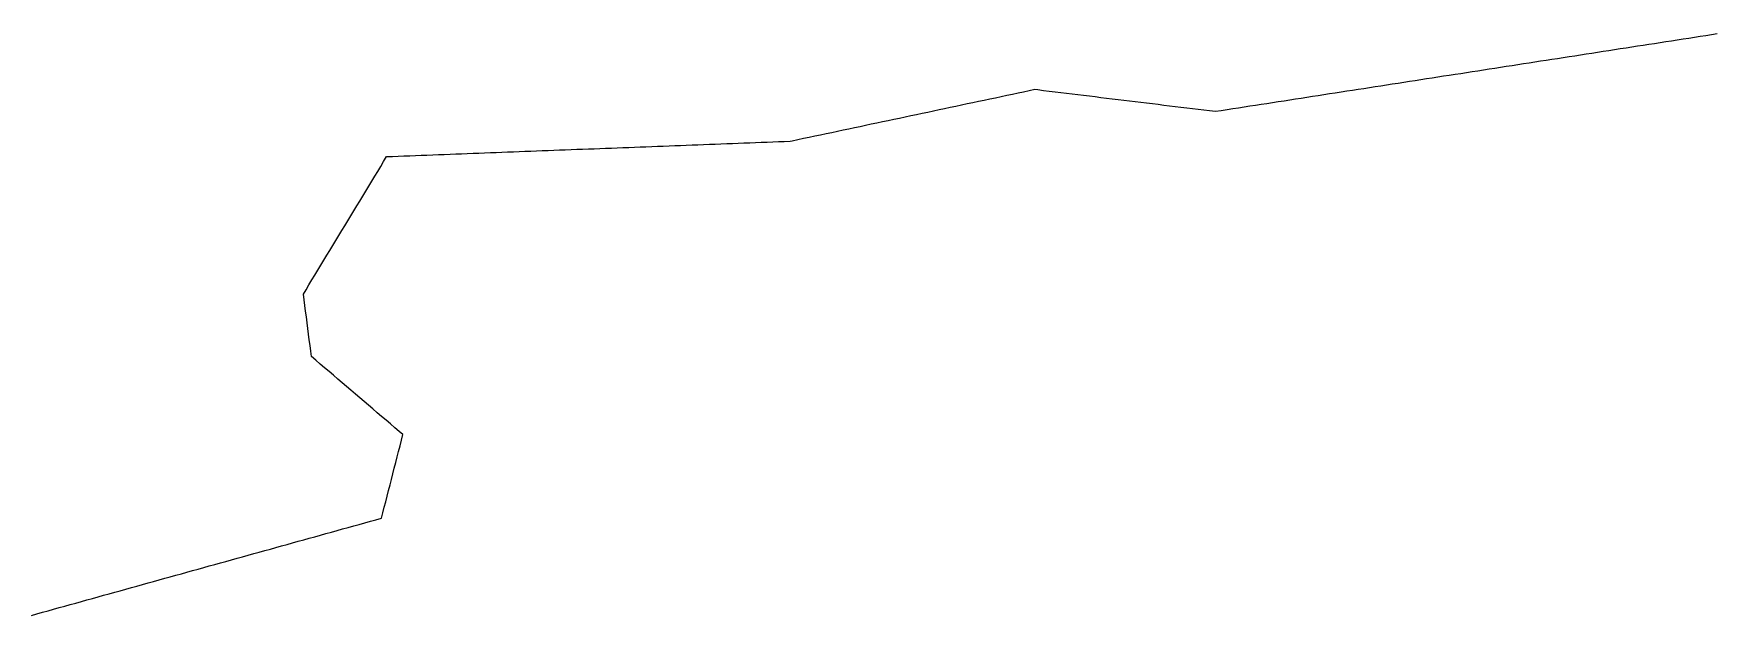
# Model space of a CAD drawing. Header units: millimetres. Extents: x 230 to 3347, y 514 to 5196.
# Drawn here: x 2305.6 to 2597.2, y 547.4 to 648.2 of the extents above; entities that cross this region are included whole.
import ezdxf

# ---------------------------------------------------------------- set-up
doc = ezdxf.new("R2010")
doc.units = ezdxf.units.MM
doc.layers.add('ALL_ISLANDS', color=7, linetype='Continuous')
doc.layers.add('OUTLINE_ISLAND_01', color=7, linetype='Continuous')

msp = doc.modelspace()

# ---------------------------------------------------------------- linework, layer by layer
at = {"layer": 'ALL_ISLANDS'}
msp.add_lwpolyline([(2305.2429, 547.3507), (2306.2065, 547.618), (2307.1701, 547.8853), (2308.1337, 548.1526), (2309.0973, 548.4199), (2310.0609, 548.6873), (2311.0245, 548.9546), (2311.9882, 549.2219), (2312.9518, 549.4892), (2313.9154, 549.7565), (2314.879, 550.0238), (2315.8426, 550.2911), (2316.8062, 550.5584), (2317.7698, 550.8257), (2318.7334, 551.093), (2319.697, 551.3604), (2320.6607, 551.6277), (2321.6243, 551.895), (2322.5879, 552.1623), (2323.5515, 552.4296), (2324.5151, 552.6969), (2325.4787, 552.9642), (2326.4423, 553.2315), (2327.4059, 553.4988), (2328.3695, 553.7662), (2329.3331, 554.0335), (2330.2968, 554.3008), (2331.2604, 554.5681), (2332.224, 554.8354), (2333.1876, 555.1027), (2334.1512, 555.37), (2335.1148, 555.6373), (2336.0784, 555.9046), (2337.042, 556.1719), (2338.0056, 556.4393), (2338.9693, 556.7066), (2339.9329, 556.9739), (2340.8965, 557.2412), (2341.8601, 557.5085), (2342.8237, 557.7758), (2343.7873, 558.0431), (2344.7509, 558.3104), (2345.7145, 558.5777), (2346.6781, 558.845), (2347.6417, 559.1124), (2348.6054, 559.3797), (2349.569, 559.647), (2350.5326, 559.9143), (2351.4962, 560.1816), (2352.4598, 560.4489), (2353.4234, 560.7162), (2354.387, 560.9835), (2355.3506, 561.2508), (2356.3142, 561.5181), (2357.2778, 561.7855), (2358.2415, 562.0528), (2359.2051, 562.3201), (2360.1687, 562.5874), (2361.1323, 562.8547), (2362.0959, 563.122), (2363.0595, 563.3893), (2364.0231, 563.6566), (2364.9867, 563.9239), (2365.9503, 564.1913), (2366.1849, 565.1068), (2366.4331, 566.0755), (2366.6814, 567.0442), (2366.9296, 568.0129), (2367.1778, 568.9816), (2367.426, 569.9503), (2367.6742, 570.919), (2367.9224, 571.8877), (2368.1706, 572.8564), (2368.4188, 573.8251), (2368.6671, 574.7938), (2368.9153, 575.7625), (2369.1635, 576.7312), (2369.4117, 577.6999), (2369.6599, 578.6686), (2369.0175, 579.217), (2368.257, 579.8662), (2367.4964, 580.5154), (2366.7358, 581.1647), (2365.9752, 581.8139), (2365.2146, 582.4631), (2364.454, 583.1124), (2363.6934, 583.7616), (2362.9329, 584.4109), (2362.1723, 585.0601), (2361.4117, 585.7093), (2360.6511, 586.3586), (2359.8905, 587.0078), (2359.1299, 587.6571), (2358.3693, 588.3063), (2357.6088, 588.9555), (2356.8482, 589.6048), (2356.0876, 590.254), (2355.327, 590.9032), (2354.5664, 591.5525), (2353.8058, 592.2017), (2353.6893, 593.1096), (2353.562, 594.1015), (2353.4348, 595.0934), (2353.3075, 596.0852), (2353.1802, 597.0771), (2353.0529, 598.069), (2352.9257, 599.0608), (2352.7984, 600.0527), (2352.6711, 601.0446), (2352.5438, 602.0364), (2352.4165, 603.0283), (2352.858, 603.7576), (2353.3759, 604.613), (2353.8938, 605.4685), (2354.4117, 606.3239), (2354.9296, 607.1794), (2355.4475, 608.0348), (2355.9654, 608.8903), (2356.4833, 609.7457), (2357.0012, 610.6012), (2357.519, 611.4566), (2358.0369, 612.3121), (2358.5548, 613.1675), (2359.0727, 614.023), (2359.5906, 614.8784), (2360.1085, 615.7339), (2360.6264, 616.5893), (2361.1443, 617.4448), (2361.6621, 618.3002), (2362.18, 619.1557), (2362.6979, 620.0111), (2363.2158, 620.8666), (2363.7337, 621.722), (2364.2516, 622.5775), (2364.7695, 623.4329), (2365.2874, 624.2884), (2365.8052, 625.1438), (2366.3231, 625.9992), (2366.841, 626.8547), (2367.8363, 626.8927), (2368.8355, 626.9308), (2369.8348, 626.9689), (2370.8341, 627.007), (2371.8334, 627.0451), (2372.8326, 627.0832), (2373.8319, 627.1213), (2374.8312, 627.1595), (2375.8305, 627.1976), (2376.8297, 627.2357), (2377.829, 627.2738), (2378.8283, 627.3119), (2379.8276, 627.35), (2380.8268, 627.3882), (2381.8261, 627.4263), (2382.8254, 627.4644), (2383.8246, 627.5025), (2384.8239, 627.5406), (2385.8232, 627.5787), (2386.8225, 627.6168), (2387.8217, 627.655), (2388.821, 627.6931), (2389.8203, 627.7312), (2390.8196, 627.7693), (2391.8188, 627.8074), (2392.8181, 627.8455), (2393.8174, 627.8837), (2394.8167, 627.9218), (2395.8159, 627.9599), (2396.8152, 627.998), (2397.8145, 628.0361), (2398.8137, 628.0742), (2399.813, 628.1123), (2400.8123, 628.1505), (2401.8116, 628.1886), (2402.8108, 628.2267), (2403.8101, 628.2648), (2404.8094, 628.3029), (2405.8087, 628.341), (2406.8079, 628.3791), (2407.8072, 628.4173), (2408.8065, 628.4554), (2409.8058, 628.4935), (2410.805, 628.5316), (2411.8043, 628.5697), (2412.8036, 628.6078), (2413.8028, 628.646), (2414.8021, 628.6841), (2415.8014, 628.7222), (2416.8007, 628.7603), (2417.7999, 628.7984), (2418.7992, 628.8365), (2419.7985, 628.8746), (2420.7978, 628.9128), (2421.797, 628.9509), (2422.7963, 628.989), (2423.7956, 629.0271), (2424.7949, 629.0652), (2425.7941, 629.1033), (2426.7934, 629.1415), (2427.7927, 629.1796), (2428.792, 629.2177), (2429.7912, 629.2558), (2430.7905, 629.2939), (2431.7898, 629.332), (2432.789, 629.3701), (2433.7883, 629.4083), (2434.7876, 629.4464), (2435.7869, 629.4845), (2436.7861, 629.5226), (2437.1734, 629.6046), (2438.1517, 629.8118), (2439.13, 630.0191), (2440.1083, 630.2263), (2441.0866, 630.4335), (2442.0649, 630.6407), (2443.0432, 630.8479), (2444.0215, 631.0551), (2444.9998, 631.2623), (2445.9781, 631.4695), (2446.9564, 631.6768), (2447.9347, 631.884), (2448.913, 632.0912), (2449.8913, 632.2984), (2450.8696, 632.5056), (2451.8479, 632.7128), (2452.8261, 632.92), (2453.8044, 633.1272), (2454.7827, 633.3345), (2455.761, 633.5417), (2456.7393, 633.7489), (2457.7176, 633.9561), (2458.6959, 634.1633), (2459.6742, 634.3705), (2460.6525, 634.5777), (2461.6308, 634.7849), (2462.6091, 634.9922), (2463.5874, 635.1994), (2464.5657, 635.4066), (2465.544, 635.6138), (2466.5223, 635.821), (2467.5006, 636.0282), (2468.4789, 636.2354), (2469.4572, 636.4426), (2470.4355, 636.6499), (2471.4138, 636.8571), (2472.3921, 637.0643), (2473.3704, 637.2715), (2474.3487, 637.4787), (2475.327, 637.6859), (2476.3053, 637.8931), (2477.2835, 638.1003), (2478.2618, 638.3076), (2479.2401, 638.5148), (2479.7481, 638.4528), (2480.7407, 638.3318), (2481.7333, 638.2107), (2482.726, 638.0896), (2483.7186, 637.9686), (2484.7113, 637.8475), (2485.7039, 637.7264), (2486.6966, 637.6054), (2487.6892, 637.4843), (2488.6819, 637.3632), (2489.6745, 637.2422), (2490.6671, 637.1211), (2491.6598, 637), (2492.6524, 636.879), (2493.6451, 636.7579), (2494.6377, 636.6368), (2495.6304, 636.5158), (2496.623, 636.3947), (2497.6157, 636.2736), (2498.6083, 636.1526), (2499.6009, 636.0315), (2500.5936, 635.9104), (2501.5862, 635.7894), (2502.5789, 635.6683), (2503.5715, 635.5473), (2504.5642, 635.4262), (2505.5568, 635.3051), (2506.5495, 635.1841), (2507.5421, 635.063), (2508.5347, 634.9419), (2509.5274, 634.8209), (2510.52, 634.6998), (2510.5687, 634.7073), (2511.557, 634.8602), (2512.5452, 635.0131), (2513.5335, 635.1659), (2514.5217, 635.3188), (2515.5099, 635.4717), (2516.4982, 635.6245), (2517.4864, 635.7774), (2518.4747, 635.9303), (2519.4629, 636.0831), (2520.4512, 636.236), (2521.4394, 636.3889), (2522.4277, 636.5417), (2523.4159, 636.6946), (2524.4042, 636.8475), (2525.3924, 637.0003), (2526.3807, 637.1532), (2527.3689, 637.3061), (2528.3572, 637.4589), (2529.3454, 637.6118), (2530.3336, 637.7647), (2531.3219, 637.9175), (2532.3101, 638.0704), (2533.2984, 638.2233), (2534.2866, 638.3761), (2535.2749, 638.529), (2536.2631, 638.6819), (2537.2514, 638.8347), (2538.2396, 638.9876), (2539.2279, 639.1405), (2540.2161, 639.2933), (2541.2044, 639.4462), (2542.1926, 639.5991), (2543.1809, 639.7519), (2544.1691, 639.9048), (2545.1574, 640.0577), (2546.1456, 640.2105), (2547.1338, 640.3634), (2548.1221, 640.5163), (2549.1103, 640.6692), (2550.0986, 640.822), (2551.0868, 640.9749), (2552.0751, 641.1278), (2553.0633, 641.2806), (2554.0516, 641.4335), (2555.0398, 641.5864), (2556.0281, 641.7392), (2557.0163, 641.8921), (2558.0046, 642.045), (2558.9928, 642.1978), (2559.9811, 642.3507), (2560.9693, 642.5036), (2561.9575, 642.6564), (2562.9458, 642.8093), (2563.934, 642.9622), (2564.9223, 643.115), (2565.9105, 643.2679), (2566.8988, 643.4208), (2567.887, 643.5736), (2568.8753, 643.7265), (2569.8635, 643.8794), (2570.8518, 644.0322), (2571.84, 644.1851), (2572.8283, 644.338), (2573.8165, 644.4908), (2574.8048, 644.6437), (2575.793, 644.7966), (2576.7812, 644.9494), (2577.7695, 645.1023), (2578.7577, 645.2552), (2579.746, 645.408), (2580.7342, 645.5609), (2581.7225, 645.7138), (2582.7107, 645.8666), (2583.699, 646.0195), (2584.6872, 646.1724), (2585.6755, 646.3252), (2586.6637, 646.4781), (2587.652, 646.631), (2588.6402, 646.7838), (2589.6285, 646.9367), (2590.6167, 647.0896), (2591.6049, 647.2424), (2592.5932, 647.3953), (2593.5814, 647.5482), (2594.5697, 647.701), (2595.5579, 647.8539), (2596.5462, 648.0068), (2597.5344, 648.1596)], dxfattribs=at)
at = {"layer": 'OUTLINE_ISLAND_01'}
msp.add_lwpolyline([(2305.2429, 547.3507), (2306.2065, 547.618), (2307.1701, 547.8853), (2308.1337, 548.1526), (2309.0973, 548.4199), (2310.0609, 548.6873), (2311.0245, 548.9546), (2311.9882, 549.2219), (2312.9518, 549.4892), (2313.9154, 549.7565), (2314.879, 550.0238), (2315.8426, 550.2911), (2316.8062, 550.5584), (2317.7698, 550.8257), (2318.7334, 551.093), (2319.697, 551.3604), (2320.6607, 551.6277), (2321.6243, 551.895), (2322.5879, 552.1623), (2323.5515, 552.4296), (2324.5151, 552.6969), (2325.4787, 552.9642), (2326.4423, 553.2315), (2327.4059, 553.4988), (2328.3695, 553.7662), (2329.3331, 554.0335), (2330.2968, 554.3008), (2331.2604, 554.5681), (2332.224, 554.8354), (2333.1876, 555.1027), (2334.1512, 555.37), (2335.1148, 555.6373), (2336.0784, 555.9046), (2337.042, 556.1719), (2338.0056, 556.4393), (2338.9693, 556.7066), (2339.9329, 556.9739), (2340.8965, 557.2412), (2341.8601, 557.5085), (2342.8237, 557.7758), (2343.7873, 558.0431), (2344.7509, 558.3104), (2345.7145, 558.5777), (2346.6781, 558.845), (2347.6417, 559.1124), (2348.6054, 559.3797), (2349.569, 559.647), (2350.5326, 559.9143), (2351.4962, 560.1816), (2352.4598, 560.4489), (2353.4234, 560.7162), (2354.387, 560.9835), (2355.3506, 561.2508), (2356.3142, 561.5181), (2357.2778, 561.7855), (2358.2415, 562.0528), (2359.2051, 562.3201), (2360.1687, 562.5874), (2361.1323, 562.8547), (2362.0959, 563.122), (2363.0595, 563.3893), (2364.0231, 563.6566), (2364.9867, 563.9239), (2365.9503, 564.1913), (2366.1849, 565.1068), (2366.4331, 566.0755), (2366.6814, 567.0442), (2366.9296, 568.0129), (2367.1778, 568.9816), (2367.426, 569.9503), (2367.6742, 570.919), (2367.9224, 571.8877), (2368.1706, 572.8564), (2368.4188, 573.8251), (2368.6671, 574.7938), (2368.9153, 575.7625), (2369.1635, 576.7312), (2369.4117, 577.6999), (2369.6599, 578.6686), (2369.0175, 579.217), (2368.257, 579.8662), (2367.4964, 580.5154), (2366.7358, 581.1647), (2365.9752, 581.8139), (2365.2146, 582.4631), (2364.454, 583.1124), (2363.6934, 583.7616), (2362.9329, 584.4109), (2362.1723, 585.0601), (2361.4117, 585.7093), (2360.6511, 586.3586), (2359.8905, 587.0078), (2359.1299, 587.6571), (2358.3693, 588.3063), (2357.6088, 588.9555), (2356.8482, 589.6048), (2356.0876, 590.254), (2355.327, 590.9032), (2354.5664, 591.5525), (2353.8058, 592.2017), (2353.6893, 593.1096), (2353.562, 594.1015), (2353.4348, 595.0934), (2353.3075, 596.0852), (2353.1802, 597.0771), (2353.0529, 598.069), (2352.9257, 599.0608), (2352.7984, 600.0527), (2352.6711, 601.0446), (2352.5438, 602.0364), (2352.4165, 603.0283), (2352.858, 603.7576), (2353.3759, 604.613), (2353.8938, 605.4685), (2354.4117, 606.3239), (2354.9296, 607.1794), (2355.4475, 608.0348), (2355.9654, 608.8903), (2356.4833, 609.7457), (2357.0012, 610.6012), (2357.519, 611.4566), (2358.0369, 612.3121), (2358.5548, 613.1675), (2359.0727, 614.023), (2359.5906, 614.8784), (2360.1085, 615.7339), (2360.6264, 616.5893), (2361.1443, 617.4448), (2361.6621, 618.3002), (2362.18, 619.1557), (2362.6979, 620.0111), (2363.2158, 620.8666), (2363.7337, 621.722), (2364.2516, 622.5775), (2364.7695, 623.4329), (2365.2874, 624.2884), (2365.8052, 625.1438), (2366.3231, 625.9992), (2366.841, 626.8547), (2367.8363, 626.8927), (2368.8355, 626.9308), (2369.8348, 626.9689), (2370.8341, 627.007), (2371.8334, 627.0451), (2372.8326, 627.0832), (2373.8319, 627.1213), (2374.8312, 627.1595), (2375.8305, 627.1976), (2376.8297, 627.2357), (2377.829, 627.2738), (2378.8283, 627.3119), (2379.8276, 627.35), (2380.8268, 627.3882), (2381.8261, 627.4263), (2382.8254, 627.4644), (2383.8246, 627.5025), (2384.8239, 627.5406), (2385.8232, 627.5787), (2386.8225, 627.6168), (2387.8217, 627.655), (2388.821, 627.6931), (2389.8203, 627.7312), (2390.8196, 627.7693), (2391.8188, 627.8074), (2392.8181, 627.8455), (2393.8174, 627.8837), (2394.8167, 627.9218), (2395.8159, 627.9599), (2396.8152, 627.998), (2397.8145, 628.0361), (2398.8137, 628.0742), (2399.813, 628.1123), (2400.8123, 628.1505), (2401.8116, 628.1886), (2402.8108, 628.2267), (2403.8101, 628.2648), (2404.8094, 628.3029), (2405.8087, 628.341), (2406.8079, 628.3791), (2407.8072, 628.4173), (2408.8065, 628.4554), (2409.8058, 628.4935), (2410.805, 628.5316), (2411.8043, 628.5697), (2412.8036, 628.6078), (2413.8028, 628.646), (2414.8021, 628.6841), (2415.8014, 628.7222), (2416.8007, 628.7603), (2417.7999, 628.7984), (2418.7992, 628.8365), (2419.7985, 628.8746), (2420.7978, 628.9128), (2421.797, 628.9509), (2422.7963, 628.989), (2423.7956, 629.0271), (2424.7949, 629.0652), (2425.7941, 629.1033), (2426.7934, 629.1415), (2427.7927, 629.1796), (2428.792, 629.2177), (2429.7912, 629.2558), (2430.7905, 629.2939), (2431.7898, 629.332), (2432.789, 629.3701), (2433.7883, 629.4083), (2434.7876, 629.4464), (2435.7869, 629.4845), (2436.7861, 629.5226), (2437.1734, 629.6046), (2438.1517, 629.8118), (2439.13, 630.0191), (2440.1083, 630.2263), (2441.0866, 630.4335), (2442.0649, 630.6407), (2443.0432, 630.8479), (2444.0215, 631.0551), (2444.9998, 631.2623), (2445.9781, 631.4695), (2446.9564, 631.6768), (2447.9347, 631.884), (2448.913, 632.0912), (2449.8913, 632.2984), (2450.8696, 632.5056), (2451.8479, 632.7128), (2452.8261, 632.92), (2453.8044, 633.1272), (2454.7827, 633.3345), (2455.761, 633.5417), (2456.7393, 633.7489), (2457.7176, 633.9561), (2458.6959, 634.1633), (2459.6742, 634.3705), (2460.6525, 634.5777), (2461.6308, 634.7849), (2462.6091, 634.9922), (2463.5874, 635.1994), (2464.5657, 635.4066), (2465.544, 635.6138), (2466.5223, 635.821), (2467.5006, 636.0282), (2468.4789, 636.2354), (2469.4572, 636.4426), (2470.4355, 636.6499), (2471.4138, 636.8571), (2472.3921, 637.0643), (2473.3704, 637.2715), (2474.3487, 637.4787), (2475.327, 637.6859), (2476.3053, 637.8931), (2477.2835, 638.1003), (2478.2618, 638.3076), (2479.2401, 638.5148), (2479.7481, 638.4528), (2480.7407, 638.3318), (2481.7333, 638.2107), (2482.726, 638.0896), (2483.7186, 637.9686), (2484.7113, 637.8475), (2485.7039, 637.7264), (2486.6966, 637.6054), (2487.6892, 637.4843), (2488.6819, 637.3632), (2489.6745, 637.2422), (2490.6671, 637.1211), (2491.6598, 637), (2492.6524, 636.879), (2493.6451, 636.7579), (2494.6377, 636.6368), (2495.6304, 636.5158), (2496.623, 636.3947), (2497.6157, 636.2736), (2498.6083, 636.1526), (2499.6009, 636.0315), (2500.5936, 635.9104), (2501.5862, 635.7894), (2502.5789, 635.6683), (2503.5715, 635.5473), (2504.5642, 635.4262), (2505.5568, 635.3051), (2506.5495, 635.1841), (2507.5421, 635.063), (2508.5347, 634.9419), (2509.5274, 634.8209), (2510.52, 634.6998), (2510.5687, 634.7073), (2511.557, 634.8602), (2512.5452, 635.0131), (2513.5335, 635.1659), (2514.5217, 635.3188), (2515.5099, 635.4717), (2516.4982, 635.6245), (2517.4864, 635.7774), (2518.4747, 635.9303), (2519.4629, 636.0831), (2520.4512, 636.236), (2521.4394, 636.3889), (2522.4277, 636.5417), (2523.4159, 636.6946), (2524.4042, 636.8475), (2525.3924, 637.0003), (2526.3807, 637.1532), (2527.3689, 637.3061), (2528.3572, 637.4589), (2529.3454, 637.6118), (2530.3336, 637.7647), (2531.3219, 637.9175), (2532.3101, 638.0704), (2533.2984, 638.2233), (2534.2866, 638.3761), (2535.2749, 638.529), (2536.2631, 638.6819), (2537.2514, 638.8347), (2538.2396, 638.9876), (2539.2279, 639.1405), (2540.2161, 639.2933), (2541.2044, 639.4462), (2542.1926, 639.5991), (2543.1809, 639.7519), (2544.1691, 639.9048), (2545.1574, 640.0577), (2546.1456, 640.2105), (2547.1338, 640.3634), (2548.1221, 640.5163), (2549.1103, 640.6692), (2550.0986, 640.822), (2551.0868, 640.9749), (2552.0751, 641.1278), (2553.0633, 641.2806), (2554.0516, 641.4335), (2555.0398, 641.5864), (2556.0281, 641.7392), (2557.0163, 641.8921), (2558.0046, 642.045), (2558.9928, 642.1978), (2559.9811, 642.3507), (2560.9693, 642.5036), (2561.9575, 642.6564), (2562.9458, 642.8093), (2563.934, 642.9622), (2564.9223, 643.115), (2565.9105, 643.2679), (2566.8988, 643.4208), (2567.887, 643.5736), (2568.8753, 643.7265), (2569.8635, 643.8794), (2570.8518, 644.0322), (2571.84, 644.1851), (2572.8283, 644.338), (2573.8165, 644.4908), (2574.8048, 644.6437), (2575.793, 644.7966), (2576.7812, 644.9494), (2577.7695, 645.1023), (2578.7577, 645.2552), (2579.746, 645.408), (2580.7342, 645.5609), (2581.7225, 645.7138), (2582.7107, 645.8666), (2583.699, 646.0195), (2584.6872, 646.1724), (2585.6755, 646.3252), (2586.6637, 646.4781), (2587.652, 646.631), (2588.6402, 646.7838), (2589.6285, 646.9367), (2590.6167, 647.0896), (2591.6049, 647.2424), (2592.5932, 647.3953), (2593.5814, 647.5482), (2594.5697, 647.701), (2595.5579, 647.8539), (2596.5462, 648.0068), (2597.5344, 648.1596)], dxfattribs=at)

doc.saveas('drawing.dxf')
